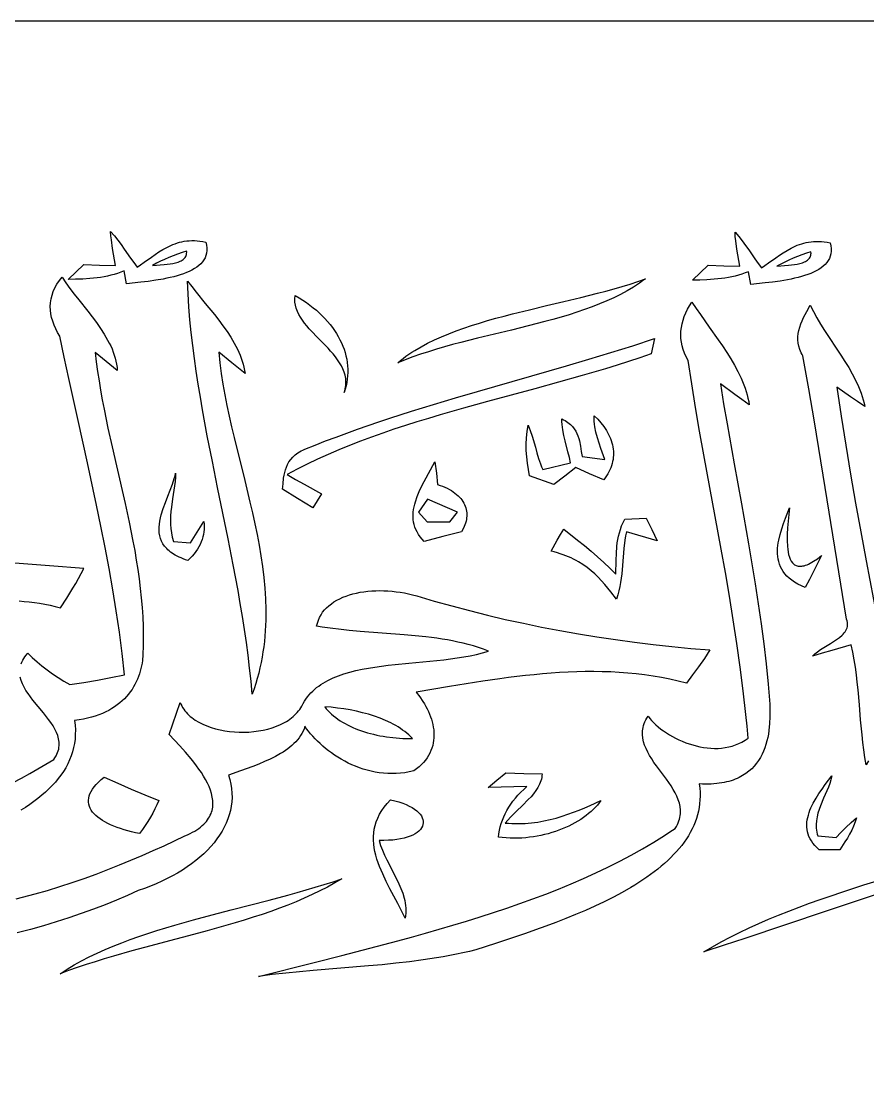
# Model space of a CAD drawing. Extents: x -600 to 600, y -1000 to 1000.
# Drawn here: x -124.6 to 79.1, y 746.1 to 1000 of the extents above; entities that cross this region are included whole.
import ezdxf

# ---------------------------------------------------------------- set-up
doc = ezdxf.new("R2010")
doc.units = 0
doc.layers.add('LAYER_1', color=18, linetype='CONTINUOUS')

msp = doc.modelspace()

# ---------------------------------------------------------------- linework, layer by layer
at = {"layer": 'LAYER_1'}
for points in [[(-600, -1000), (600, -1000), (600, 1000), (-600, 1000)], [(-103.1, 949.35), (-102.21, 948.31), (-101.37, 947.26), (-100.58, 946.19), (-99.81, 945.11), (-98.31, 942.94), (-97.55, 941.85), (-96.76, 940.78), (-95.89, 941.35), (-95.02, 941.95), (-93.27, 943.19), (-92.39, 943.81), (-91.49, 944.41), (-90.56, 944.98), (-89.6, 945.51), (-88.62, 945.99), (-88.11, 946.21), (-87.59, 946.4), (-87.05, 946.58), (-86.51, 946.74), (-85.95, 946.87), (-85.38, 946.98), (-84.8, 947.06), (-84.2, 947.12), (-83.58, 947.15), (-82.95, 947.14), (-82.3, 947.11), (-81.63, 947.04), (-80.94, 946.94), (-80.23, 946.8), (-80.07, 946.08), (-79.98, 945.4), (-79.97, 944.76), (-80.04, 944.15), (-80.19, 943.57), (-80.4, 943.03), (-80.67, 942.52), (-81.01, 942.04), (-81.41, 941.59), (-81.87, 941.16), (-82.38, 940.77), (-82.93, 940.4), (-83.54, 940.06), (-84.18, 939.73), (-84.87, 939.44), (-85.59, 939.16), (-86.34, 938.91), (-87.13, 938.67), (-87.93, 938.45), (-88.77, 938.25), (-89.62, 938.07), (-90.48, 937.9), (-92.25, 937.6), (-94.05, 937.34), (-95.84, 937.13), (-99.3, 936.77), (-99.88, 939.84), (-100.65, 939.54), (-101.43, 939.27), (-102.23, 939.03), (-103.04, 938.81), (-103.86, 938.62), (-104.69, 938.45), (-105.53, 938.31), (-106.38, 938.19), (-107.23, 938.09), (-108.09, 938), (-109.83, 937.89), (-111.59, 937.83), (-113.35, 937.82), (-109.57, 941.38), (-105.75, 941.27), (-101.91, 941.18), (-102.62, 945.26), (-102.92, 947.31), (-103.03, 948.33)], [(47.12, 949.18), (48.01, 948.14), (48.84, 947.08), (49.64, 946.01), (50.41, 944.93), (51.91, 942.76), (52.67, 941.68), (53.46, 940.6), (54.33, 941.17), (55.2, 941.77), (56.94, 943.01), (57.83, 943.63), (58.73, 944.23), (59.66, 944.81), (60.61, 945.34), (61.6, 945.82), (62.11, 946.03), (62.63, 946.23), (63.16, 946.41), (63.71, 946.56), (64.27, 946.69), (64.84, 946.8), (65.42, 946.89), (66.02, 946.94), (66.64, 946.97), (67.27, 946.97), (67.92, 946.93), (68.59, 946.87), (69.28, 946.76), (69.98, 946.63), (70.15, 945.91), (70.24, 945.23), (70.24, 944.58), (70.17, 943.97), (70.03, 943.4), (69.82, 942.85), (69.54, 942.34), (69.2, 941.86), (68.8, 941.41), (68.35, 940.99), (67.84, 940.59), (67.28, 940.22), (66.68, 939.88), (66.03, 939.56), (65.35, 939.26), (64.63, 938.99), (63.87, 938.73), (63.09, 938.49), (62.28, 938.28), (61.45, 938.08), (60.6, 937.89), (59.73, 937.72), (57.96, 937.42), (56.17, 937.17), (54.38, 936.95), (50.91, 936.6), (50.34, 939.67), (49.57, 939.37), (48.78, 939.09), (47.99, 938.85), (47.18, 938.63), (46.36, 938.44), (45.53, 938.28), (44.69, 938.13), (43.84, 938.01), (42.99, 937.91), (42.12, 937.83), (40.38, 937.71), (38.63, 937.65), (36.86, 937.64), (40.65, 941.21), (44.46, 941.09), (48.31, 941), (47.59, 945.09), (47.3, 947.13), (47.19, 948.15)], [(-93.03, 941.19), (-90.21, 941.41), (-89.5, 941.48), (-88.8, 941.56), (-88.12, 941.67), (-87.48, 941.81), (-86.89, 941.98), (-86.35, 942.19), (-86.1, 942.31), (-85.88, 942.45), (-85.67, 942.59), (-85.48, 942.76), (-85.31, 942.93), (-85.16, 943.12), (-85.04, 943.33), (-84.94, 943.56), (-84.87, 943.8), (-84.82, 944.06), (-84.81, 944.34), (-84.82, 944.64), (-85.92, 944.28), (-87, 943.9), (-88.06, 943.51), (-89.1, 943.09), (-90.12, 942.64), (-91.11, 942.18), (-92.08, 941.69)], [(57.19, 941.01), (60.01, 941.23), (60.72, 941.3), (61.42, 941.39), (62.09, 941.49), (62.73, 941.63), (63.33, 941.8), (63.87, 942.01), (64.11, 942.13), (64.34, 942.27), (64.55, 942.42), (64.74, 942.58), (64.91, 942.76), (65.06, 942.95), (65.18, 943.16), (65.28, 943.38), (65.35, 943.62), (65.39, 943.88), (65.41, 944.16), (65.39, 944.46), (64.3, 944.11), (63.22, 943.73), (62.16, 943.33), (61.12, 942.91), (60.1, 942.47), (59.11, 942), (58.14, 941.52)], [(-84.62, 937.41), (-83.59, 936.07), (-82.53, 934.73), (-80.34, 932.05), (-78.15, 929.36), (-77.09, 928), (-76.07, 926.64), (-75.1, 925.26), (-74.19, 923.87), (-73.36, 922.46), (-72.61, 921.04), (-72.27, 920.32), (-71.96, 919.6), (-71.68, 918.87), (-71.43, 918.14), (-71.21, 917.4), (-71.02, 916.65), (-70.86, 915.9), (-70.74, 915.15), (-73.94, 917.71), (-77.11, 920.28), (-76.84, 917.73), (-76.49, 915.16), (-76.09, 912.6), (-75.63, 910.03), (-75.12, 907.45), (-74.58, 904.87), (-73.99, 902.29), (-73.39, 899.71), (-70.83, 889.36), (-69.58, 884.18), (-68.98, 881.59), (-68.42, 879), (-67.88, 876.41), (-67.4, 873.83), (-66.96, 871.24), (-66.58, 868.66), (-66.27, 866.08), (-66.02, 863.5), (-65.86, 860.92), (-65.78, 858.35), (-65.79, 855.79), (-65.83, 854.5), (-65.9, 853.22), (-66, 851.94), (-66.12, 850.66), (-66.27, 849.39), (-66.45, 848.11), (-66.66, 846.84), (-66.9, 845.56), (-67.18, 844.29), (-67.48, 843.02), (-67.82, 841.75), (-68.2, 840.49), (-68.61, 839.22), (-69.05, 837.96), (-69.33, 841.08), (-69.66, 844.19), (-70.03, 847.31), (-70.45, 850.43), (-70.9, 853.54), (-71.39, 856.66), (-71.9, 859.77), (-72.45, 862.88), (-73.61, 869.1), (-74.83, 875.32), (-77.37, 887.75), (-78.63, 893.96), (-79.85, 900.17), (-80.99, 906.38), (-81.52, 909.49), (-82.03, 912.59), (-82.5, 915.69), (-82.94, 918.8), (-83.34, 921.9), (-83.7, 925), (-84.01, 928.1), (-84.27, 931.21), (-84.47, 934.31)], [(-34, 917.76), (-33.37, 918.29), (-32.71, 918.8), (-32.04, 919.3), (-31.34, 919.79), (-30.63, 920.26), (-29.91, 920.72), (-28.4, 921.61), (-26.83, 922.45), (-25.19, 923.25), (-23.51, 924.01), (-21.77, 924.74), (-19.98, 925.42), (-18.14, 926.08), (-16.27, 926.71), (-14.36, 927.31), (-12.41, 927.89), (-10.44, 928.45), (-8.44, 928.98), (-6.42, 929.51), (-2.34, 930.52), (1.78, 931.5), (5.91, 932.47), (10.02, 933.45), (14.06, 934.47), (16.05, 934.99), (18.02, 935.54), (19.96, 936.1), (21.86, 936.69), (23.73, 937.3), (25.55, 937.94), (24.86, 937.43), (24.15, 936.93), (23.43, 936.44), (22.69, 935.97), (21.17, 935.07), (19.59, 934.21), (17.95, 933.4), (16.27, 932.64), (14.53, 931.91), (12.75, 931.21), (10.93, 930.55), (9.08, 929.93), (7.19, 929.32), (5.27, 928.75), (3.32, 928.19), (1.35, 927.65), (-2.64, 926.62), (-6.68, 925.63), (-10.75, 924.65), (-14.81, 923.66), (-18.83, 922.65), (-20.82, 922.12), (-22.79, 921.57), (-24.73, 921), (-26.66, 920.41), (-28.55, 919.8), (-30.4, 919.15), (-32.22, 918.47)], [(36.74, 932.34), (37.75, 930.83), (38.78, 929.33), (40.92, 926.32), (43.06, 923.3), (44.11, 921.78), (45.12, 920.25), (46.08, 918.72), (46.99, 917.17), (47.83, 915.61), (48.58, 914.04), (48.92, 913.25), (49.24, 912.46), (49.53, 911.66), (49.8, 910.86), (50.03, 910.05), (50.24, 909.24), (50.41, 908.43), (50.55, 907.61), (48.78, 908.87), (47.04, 910.14), (43.6, 912.7), (44.38, 907.88), (45.2, 903.06), (46.9, 893.43), (48.65, 883.8), (50.36, 874.17), (51.18, 869.36), (51.97, 864.54), (52.71, 859.72), (53.4, 854.89), (54.03, 850.07), (54.59, 845.24), (55.07, 840.4), (55.47, 835.57), (55.52, 834.07), (55.51, 832.5), (55.44, 830.86), (55.26, 829.2), (55.14, 828.36), (54.98, 827.52), (54.79, 826.69), (54.56, 825.87), (54.3, 825.06), (53.99, 824.27), (53.64, 823.49), (53.24, 822.74), (52.8, 822.01), (52.3, 821.31), (51.75, 820.64), (51.14, 820), (50.47, 819.41), (49.74, 818.86), (48.95, 818.35), (48.53, 818.11), (48.09, 817.89), (47.64, 817.67), (47.16, 817.48), (46.67, 817.29), (46.16, 817.12), (45.64, 816.97), (45.09, 816.83), (44.52, 816.7), (43.94, 816.59), (43.33, 816.5), (42.71, 816.42), (42.06, 816.36), (41.39, 816.32), (40.71, 816.3), (40, 816.29), (39.26, 816.31), (38.51, 816.34), (38.63, 815.36), (38.7, 814.39), (38.71, 813.44), (38.68, 812.51), (38.6, 811.58), (38.48, 810.68), (38.31, 809.78), (38.09, 808.9), (37.83, 808.03), (37.53, 807.18), (37.18, 806.33), (36.8, 805.5), (36.37, 804.69), (35.91, 803.88), (35.41, 803.09), (34.87, 802.31), (34.29, 801.55), (33.68, 800.79), (33.04, 800.05), (32.36, 799.32), (31.66, 798.6), (30.92, 797.89), (30.15, 797.19), (29.35, 796.51), (28.52, 795.83), (27.67, 795.17), (26.79, 794.51), (25.88, 793.87), (24.95, 793.24), (24, 792.62), (23.03, 792), (22.03, 791.4), (19.98, 790.22), (17.85, 789.08), (15.66, 787.98), (13.41, 786.92), (11.12, 785.88), (8.78, 784.88), (6.4, 783.92), (4, 782.98), (1.58, 782.07), (-0.85, 781.19), (-3.28, 780.34), (-5.71, 779.51), (-10.52, 777.93), (-15.21, 776.43), (-16.77, 776.04), (-18.34, 775.68), (-19.92, 775.34), (-21.51, 775.03), (-23.1, 774.73), (-24.71, 774.46), (-26.32, 774.2), (-27.94, 773.96), (-31.19, 773.53), (-34.47, 773.16), (-37.76, 772.83), (-41.07, 772.52), (-54.35, 771.43), (-57.66, 771.13), (-60.95, 770.8), (-64.23, 770.43), (-67.49, 770), (-54.16, 773.38), (-47.45, 775.08), (-40.73, 776.81), (-34.03, 778.58), (-30.69, 779.49), (-27.37, 780.42), (-24.05, 781.36), (-20.76, 782.33), (-17.48, 783.31), (-14.23, 784.33), (-11, 785.37), (-7.8, 786.44), (-4.63, 787.54), (-1.49, 788.67), (1.61, 789.84), (4.68, 791.05), (7.71, 792.3), (10.69, 793.59), (13.63, 794.92), (16.52, 796.3), (19.37, 797.73), (22.16, 799.2), (24.89, 800.73), (26.23, 801.51), (27.56, 802.31), (28.88, 803.12), (30.18, 803.95), (31.46, 804.79), (32.73, 805.64), (33.01, 806.09), (33.25, 806.54), (33.46, 806.98), (33.63, 807.43), (33.77, 807.86), (33.87, 808.3), (33.95, 808.74), (34, 809.17), (34.02, 809.6), (34.01, 810.03), (33.92, 810.88), (33.73, 811.72), (33.46, 812.55), (33.12, 813.38), (32.71, 814.21), (32.24, 815.03), (31.73, 815.85), (31.18, 816.66), (30.61, 817.48), (29.41, 819.1), (28.21, 820.73), (27.63, 821.54), (27.09, 822.36), (26.58, 823.18), (26.12, 824.01), (25.72, 824.84), (25.38, 825.68), (25.12, 826.52), (24.94, 827.37), (24.86, 828.23), (24.86, 828.66), (24.88, 829.1), (24.93, 829.53), (25.02, 829.97), (25.13, 830.42), (25.27, 830.86), (25.45, 831.31), (25.66, 831.76), (25.91, 832.21), (26.19, 832.67), (26.6, 832.13), (27.06, 831.6), (27.55, 831.08), (28.09, 830.56), (28.67, 830.06), (29.29, 829.57), (29.94, 829.09), (30.62, 828.62), (31.34, 828.18), (32.07, 827.75), (32.84, 827.34), (33.62, 826.96), (34.43, 826.61), (35.25, 826.28), (36.09, 825.98), (36.94, 825.72), (37.8, 825.49), (38.67, 825.29), (39.54, 825.13), (40.42, 825.01), (41.3, 824.94), (42.17, 824.9), (43.04, 824.91), (43.9, 824.97), (44.76, 825.08), (45.6, 825.24), (46.43, 825.45), (47.24, 825.72), (48.03, 826.05), (48.8, 826.43), (49.55, 826.88), (50.27, 827.39), (50.02, 830.24), (49.74, 833.09), (49.12, 838.79), (48.39, 844.48), (47.59, 850.17), (46.71, 855.85), (45.78, 861.54), (44.8, 867.22), (43.78, 872.9), (39.61, 895.6), (38.6, 901.28), (37.62, 906.96), (36.7, 912.64), (35.84, 918.32), (35.36, 919.2), (34.97, 920.08), (34.64, 920.96), (34.39, 921.84), (34.21, 922.73), (34.11, 923.61), (34.07, 924.49), (34.1, 925.38), (34.21, 926.26), (34.37, 927.14), (34.61, 928.02), (34.91, 928.89), (35.27, 929.76), (35.7, 930.62), (36.19, 931.48)], [(-46.9, 910.56), (-46.76, 911), (-46.66, 911.44), (-46.52, 912.29), (-46.49, 913.12), (-46.55, 913.94), (-46.69, 914.73), (-46.92, 915.51), (-47.22, 916.27), (-47.59, 917.01), (-48.01, 917.74), (-48.49, 918.46), (-49.02, 919.17), (-49.58, 919.86), (-50.18, 920.55), (-50.8, 921.24), (-52.09, 922.59), (-53.41, 923.93), (-54.7, 925.27), (-55.31, 925.94), (-55.9, 926.62), (-56.45, 927.3), (-56.96, 927.99), (-57.42, 928.69), (-57.82, 929.4), (-58.16, 930.12), (-58.44, 930.85), (-58.63, 931.6), (-58.75, 932.36), (-58.77, 933.14), (-58.7, 933.93), (-57.77, 933.38), (-56.87, 932.81), (-56.01, 932.23), (-55.18, 931.62), (-54.38, 931), (-53.61, 930.37), (-52.88, 929.72), (-52.19, 929.05), (-51.53, 928.37), (-50.9, 927.68), (-50.31, 926.97), (-49.76, 926.26), (-49.25, 925.53), (-48.77, 924.79), (-48.33, 924.05), (-47.92, 923.29), (-47.56, 922.53), (-47.23, 921.75), (-46.94, 920.98), (-46.69, 920.19), (-46.48, 919.4), (-46.31, 918.61), (-46.18, 917.81), (-46.1, 917.01), (-46.05, 916.2), (-46.04, 915.4), (-46.08, 914.59), (-46.16, 913.78), (-46.28, 912.97), (-46.44, 912.17), (-46.65, 911.36)], [(-56.38, 896.92), (-53.88, 897.92), (-51.37, 898.91), (-48.84, 899.86), (-46.29, 900.8), (-43.73, 901.72), (-41.15, 902.62), (-38.56, 903.5), (-35.96, 904.37), (-30.72, 906.05), (-25.44, 907.69), (-20.13, 909.29), (-14.8, 910.86), (6.61, 917.04), (11.94, 918.61), (17.25, 920.21), (22.53, 921.85), (27.76, 923.55), (26.94, 919.87), (24.23, 918.94), (21.49, 918.04), (18.73, 917.16), (15.95, 916.31), (13.15, 915.47), (10.34, 914.65), (4.67, 913.05), (-1.03, 911.48), (-6.75, 909.94), (-12.47, 908.38), (-18.17, 906.81), (-23.82, 905.19), (-26.62, 904.35), (-29.41, 903.5), (-32.18, 902.63), (-34.93, 901.73), (-37.65, 900.8), (-40.34, 899.85), (-43, 898.86), (-45.63, 897.84), (-48.23, 896.79), (-50.79, 895.69), (-53.31, 894.55), (-55.79, 893.37), (-58.23, 892.14), (-60.62, 890.87), (-58.59, 889.67), (-56.53, 888.5), (-52.35, 886.18), (-54.44, 882.83), (-58.11, 885.06), (-61.74, 887.32), (-61.63, 888.63), (-61.49, 889.98), (-61.38, 890.65), (-61.23, 891.32), (-61.05, 891.98), (-60.82, 892.63), (-60.54, 893.26), (-60.19, 893.87), (-59.77, 894.46), (-59.28, 895.03), (-59, 895.29), (-58.7, 895.56), (-58.37, 895.81), (-58.03, 896.05), (-57.65, 896.28), (-57.25, 896.51), (-56.83, 896.72)], [(13.2, 905), (14.08, 904.15), (14.87, 903.27), (15.58, 902.36), (16.2, 901.42), (16.72, 900.46), (17.16, 899.48), (17.33, 898.99), (17.49, 898.49), (17.62, 897.99), (17.72, 897.49), (17.8, 896.98), (17.85, 896.48), (17.87, 895.97), (17.87, 895.47), (17.83, 894.97), (17.77, 894.46), (17.68, 893.96), (17.57, 893.46), (17.42, 892.96), (17.24, 892.47), (17.03, 891.98), (16.79, 891.49), (16.53, 891.01), (16.22, 890.53), (15.89, 890.06), (15.53, 889.59), (12.14, 891.04), (8.81, 892.53), (6.21, 890.45), (3.54, 888.4), (-2.32, 890.53), (-2.6, 892.05), (-2.83, 893.57), (-3, 895.09), (-3.09, 896.62), (-3.11, 898.15), (-3.05, 899.68), (-2.9, 901.2), (-2.65, 902.73), (-2.13, 901.4), (-1.68, 900.07), (-0.92, 897.39), (-0.55, 896.04), (-0.14, 894.71), (0.32, 893.38), (0.58, 892.72), (0.87, 892.06), (7.57, 893.65), (7.26, 894.97), (6.92, 896.28), (6.24, 898.92), (5.93, 900.24), (5.68, 901.57), (5.51, 902.9), (5.45, 903.57), (5.42, 904.24), (5.84, 904.04), (6.23, 903.84), (6.59, 903.62), (6.92, 903.39), (7.23, 903.15), (7.52, 902.91), (8.03, 902.4), (8.45, 901.87), (8.81, 901.31), (9.1, 900.73), (9.33, 900.14), (9.52, 899.53), (9.68, 898.91), (9.91, 897.66), (10.11, 896.41), (10.34, 895.19), (15.78, 894.47), (14.85, 897.08), (14.41, 898.38), (14.01, 899.69), (13.66, 901.01), (13.4, 902.33), (13.3, 902.99), (13.24, 903.66), (13.2, 904.33)], [(-27.65, 874.72), (-28.17, 875.28), (-28.63, 875.85), (-29.03, 876.42), (-29.37, 877), (-29.66, 877.59), (-29.89, 878.18), (-30.07, 878.78), (-30.2, 879.38), (-30.28, 879.98), (-30.32, 880.59), (-30.32, 881.2), (-30.28, 881.81), (-30.2, 882.43), (-30.09, 883.04), (-29.95, 883.66), (-29.78, 884.28), (-29.36, 885.51), (-28.85, 886.75), (-28.27, 887.97), (-27.65, 889.18), (-25.07, 893.86), (-24.74, 891.16), (-24.46, 888.44), (-23.83, 888.23), (-23.23, 888.01), (-22.66, 887.77), (-22.12, 887.52), (-21.61, 887.25), (-21.13, 886.97), (-20.68, 886.68), (-20.26, 886.38), (-19.87, 886.06), (-19.51, 885.74), (-19.18, 885.4), (-18.88, 885.06), (-18.61, 884.71), (-18.36, 884.34), (-18.15, 883.98), (-17.96, 883.6), (-17.8, 883.22), (-17.67, 882.83), (-17.57, 882.43), (-17.49, 882.04), (-17.44, 881.63), (-17.42, 881.22), (-17.43, 880.81), (-17.46, 880.4), (-17.52, 879.99), (-17.6, 879.57), (-17.72, 879.15), (-17.85, 878.73), (-18.21, 877.9), (-18.66, 877.07), (-23.15, 875.88)], [(-87.46, 891.2), (-87.52, 890.17), (-87.61, 889.14), (-87.88, 887.08), (-88.2, 885.02), (-88.49, 882.96), (-88.6, 881.93), (-88.68, 880.9), (-88.72, 879.87), (-88.71, 878.84), (-88.64, 877.81), (-88.5, 876.78), (-88.28, 875.76), (-87.98, 874.73), (-83.86, 874.41), (-82.32, 876.97), (-80.71, 879.51), (-80.63, 878.88), (-80.59, 878.26), (-80.6, 877.63), (-80.65, 877.02), (-80.75, 876.4), (-80.89, 875.8), (-81.08, 875.19), (-81.3, 874.6), (-81.57, 874.01), (-81.88, 873.43), (-82.22, 872.86), (-82.61, 872.3), (-83.03, 871.74), (-83.49, 871.19), (-83.98, 870.66), (-84.51, 870.13), (-85.09, 870.32), (-85.64, 870.53), (-86.16, 870.74), (-86.65, 870.95), (-87.12, 871.18), (-87.55, 871.42), (-87.96, 871.66), (-88.34, 871.91), (-88.7, 872.17), (-89.03, 872.43), (-89.34, 872.71), (-89.62, 872.99), (-90.12, 873.56), (-90.52, 874.17), (-90.85, 874.79), (-91.1, 875.44), (-91.28, 876.1), (-91.39, 876.78), (-91.44, 877.48), (-91.43, 878.19), (-91.37, 878.91), (-91.26, 879.64), (-91.11, 880.38), (-90.93, 881.13), (-90.48, 882.63), (-89.94, 884.13), (-89.36, 885.63), (-88.25, 888.52), (-87.79, 889.9), (-87.61, 890.56)], [(-29, 881.75), (-26.92, 879.42), (-21.47, 879.47), (-19.61, 881.81), (-26.84, 884.87)], [(64.02, 863.63), (63.08, 864.03), (62.23, 864.45), (61.46, 864.91), (60.77, 865.38), (60.15, 865.88), (59.6, 866.4), (59.12, 866.93), (58.7, 867.49), (58.35, 868.06), (58.05, 868.64), (57.81, 869.24), (57.63, 869.86), (57.49, 870.48), (57.4, 871.12), (57.35, 871.76), (57.34, 872.41), (57.38, 873.07), (57.44, 873.73), (57.54, 874.39), (57.66, 875.06), (57.98, 876.4), (58.37, 877.73), (58.82, 879.04), (59.29, 880.33), (60.21, 882.78), (59.78, 877.97), (59.7, 876.48), (59.68, 874.99), (59.74, 873.54), (59.8, 872.84), (59.9, 872.18), (60.03, 871.56), (60.2, 870.98), (60.4, 870.46), (60.64, 869.99), (60.93, 869.58), (61.1, 869.41), (61.27, 869.25), (61.46, 869.11), (61.66, 869), (61.87, 868.9), (62.1, 868.83), (62.34, 868.78), (62.6, 868.75), (62.87, 868.75), (63.16, 868.77), (63.46, 868.82), (63.77, 868.89), (64.11, 869), (64.46, 869.13), (64.83, 869.29), (65.21, 869.48), (66.04, 869.96), (66.94, 870.57), (67.92, 871.32), (66.03, 867.46), (65.05, 865.54)], [(20.6, 880.05), (25.73, 880.35), (27.07, 877.62), (28.37, 874.88), (20.98, 877.07), (20.79, 876.06), (20.63, 875.04), (20.39, 873.01), (20.05, 868.93), (19.86, 866.9), (19.74, 865.88), (19.59, 864.87), (19.4, 863.86), (19.18, 862.85), (18.92, 861.84), (18.6, 860.84), (17.24, 862.63), (16.54, 863.51), (15.8, 864.39), (15.03, 865.25), (14.23, 866.09), (13.38, 866.9), (12.48, 867.68), (11.53, 868.43), (10.52, 869.15), (9.44, 869.82), (8.88, 870.14), (8.29, 870.44), (7.69, 870.74), (7.07, 871.01), (6.43, 871.28), (5.77, 871.53), (5.08, 871.77), (4.38, 871.99), (3.65, 872.19), (2.9, 872.38), (4.36, 875.04), (5.13, 876.36), (5.92, 877.67), (9.24, 875.06), (10.87, 873.74), (12.48, 872.41), (14.04, 871.05), (15.57, 869.68), (17.04, 868.28), (18.45, 866.86), (18.53, 870.19), (18.58, 871.86), (18.71, 873.53), (18.8, 874.36), (18.93, 875.18), (19.09, 876.01), (19.3, 876.83), (19.54, 877.64), (19.84, 878.45), (20.19, 879.25)], [(-51.59, 834.92), (-51.22, 834.45), (-50.82, 834), (-50.4, 833.56), (-49.94, 833.13), (-49.46, 832.72), (-48.96, 832.32), (-48.43, 831.94), (-47.88, 831.57), (-47.3, 831.21), (-46.71, 830.87), (-46.09, 830.54), (-45.46, 830.23), (-44.81, 829.94), (-44.14, 829.65), (-43.45, 829.39), (-42.75, 829.14), (-42.04, 828.9), (-41.32, 828.68), (-40.58, 828.48), (-39.83, 828.29), (-39.08, 828.11), (-38.31, 827.96), (-37.54, 827.82), (-36.77, 827.69), (-35.2, 827.49), (-34.41, 827.41), (-33.62, 827.35), (-32.82, 827.31), (-32.03, 827.28), (-31.24, 827.27), (-30.45, 827.28), (-30.89, 827.72), (-31.35, 828.14), (-31.83, 828.55), (-32.33, 828.95), (-32.85, 829.33), (-33.39, 829.7), (-33.94, 830.06), (-34.51, 830.4), (-35.1, 830.73), (-35.71, 831.04), (-36.96, 831.64), (-38.27, 832.18), (-39.63, 832.67), (-41.03, 833.11), (-42.47, 833.5), (-43.94, 833.85), (-45.44, 834.15), (-46.96, 834.41), (-48.49, 834.62), (-50.04, 834.79)], [(-96.12, 804.41), (-97.1, 804.61), (-98.06, 804.83), (-98.99, 805.07), (-99.88, 805.32), (-100.74, 805.59), (-101.56, 805.88), (-102.35, 806.18), (-103.1, 806.5), (-103.8, 806.84), (-104.47, 807.19), (-105.09, 807.55), (-105.66, 807.93), (-106.18, 808.32), (-106.66, 808.73), (-107.08, 809.15), (-107.45, 809.58), (-107.76, 810.03), (-108.02, 810.49), (-108.22, 810.95), (-108.35, 811.44), (-108.43, 811.93), (-108.44, 812.43), (-108.39, 812.94), (-108.27, 813.47), (-108.07, 814), (-107.81, 814.54), (-107.48, 815.09), (-107.07, 815.65), (-106.58, 816.22), (-106.02, 816.79), (-105.38, 817.38), (-104.65, 817.97), (-101.41, 816.53), (-98.14, 815.11), (-94.85, 813.72), (-91.53, 812.35), (-91.97, 811.33), (-92.45, 810.32), (-92.98, 809.31), (-93.54, 808.32), (-94.13, 807.33), (-94.76, 806.35), (-95.42, 805.38)], [(-8.05, 818.99), (-3.68, 818.89), (0.7, 818.76), (0.67, 818.33), (0.62, 817.9), (0.53, 817.48), (0.41, 817.07), (0.27, 816.67), (0.1, 816.27), (-0.3, 815.49), (-0.78, 814.73), (-1.34, 813.99), (-1.96, 813.27), (-2.62, 812.56), (-4.03, 811.16), (-5.49, 809.77), (-6.21, 809.07), (-6.9, 808.37), (-7.56, 807.66), (-8.16, 806.94), (-7.36, 806.87), (-6.55, 806.82), (-5.76, 806.8), (-4.97, 806.8), (-4.18, 806.82), (-3.4, 806.85), (-2.63, 806.91), (-1.86, 806.98), (-1.1, 807.08), (-0.34, 807.18), (1.16, 807.45), (2.63, 807.77), (4.08, 808.14), (5.51, 808.57), (6.92, 809.03), (8.3, 809.53), (9.66, 810.05), (10.99, 810.6), (12.31, 811.17), (14.87, 812.34), (14.46, 811.79), (14.01, 811.25), (13.53, 810.72), (13.02, 810.2), (12.48, 809.69), (11.9, 809.2), (11.3, 808.72), (10.66, 808.26), (10, 807.81), (9.32, 807.38), (8.61, 806.97), (7.87, 806.57), (7.12, 806.2), (6.34, 805.84), (5.54, 805.5), (4.73, 805.19), (3.9, 804.89), (3.05, 804.62), (2.19, 804.37), (1.31, 804.14), (0.42, 803.94), (-0.48, 803.76), (-1.39, 803.61), (-2.3, 803.49), (-3.23, 803.39), (-4.16, 803.32), (-5.1, 803.28), (-6.04, 803.27), (-6.98, 803.29), (-7.93, 803.34), (-8.87, 803.42), (-9.82, 803.53), (-9.71, 804.36), (-9.56, 805.18), (-9.36, 805.99), (-9.13, 806.8), (-8.86, 807.6), (-8.54, 808.39), (-8.18, 809.18), (-7.78, 809.95), (-7.33, 810.72), (-6.84, 811.47), (-6.31, 812.21), (-5.73, 812.94), (-5.1, 813.65), (-4.43, 814.35), (-3.71, 815.03), (-2.95, 815.69), (-12.26, 815.48), (-10.17, 817.24)], [(67.39, 800.49), (66.82, 801.01), (66.31, 801.54), (65.87, 802.07), (65.5, 802.61), (65.18, 803.15), (64.92, 803.71), (64.71, 804.26), (64.56, 804.83), (64.46, 805.39), (64.41, 805.96), (64.4, 806.54), (64.43, 807.11), (64.51, 807.69), (64.62, 808.27), (64.77, 808.85), (64.95, 809.43), (65.16, 810.01), (65.4, 810.59), (65.96, 811.74), (66.61, 812.89), (67.32, 814.01), (68.07, 815.12), (68.85, 816.2), (70.42, 818.27), (70.2, 817.36), (69.92, 816.46), (69.59, 815.57), (69.23, 814.67), (68.45, 812.89), (67.7, 811.1), (67.36, 810.21), (67.07, 809.31), (66.85, 808.41), (66.69, 807.5), (66.62, 806.59), (66.63, 806.14), (66.66, 805.68), (66.71, 805.22), (66.8, 804.75), (66.92, 804.29), (67.07, 803.82), (71.45, 803.45), (72.61, 804.66), (73.8, 805.86), (75.04, 807.05), (76.34, 808.21), (76.02, 807.2), (75.64, 806.21), (75.19, 805.24), (74.69, 804.27), (74.15, 803.32), (73.56, 802.37), (72.31, 800.5)], [(-35.77, 812.55), (-34.71, 812.29), (-33.73, 812.01), (-32.83, 811.7), (-32.01, 811.37), (-31.26, 811.03), (-30.59, 810.66), (-29.99, 810.28), (-29.47, 809.88), (-29.02, 809.48), (-28.65, 809.06), (-28.35, 808.64), (-28.13, 808.22), (-27.98, 807.8), (-27.9, 807.38), (-27.9, 806.96), (-27.96, 806.55), (-28.1, 806.14), (-28.31, 805.75), (-28.59, 805.37), (-28.95, 805.01), (-29.37, 804.66), (-29.86, 804.34), (-30.42, 804.04), (-31.05, 803.76), (-31.74, 803.51), (-32.51, 803.29), (-33.34, 803.11), (-34.24, 802.96), (-35.21, 802.84), (-36.25, 802.77), (-37.35, 802.73), (-38.51, 802.75), (-38.16, 801.56), (-37.73, 800.39), (-37.23, 799.23), (-36.68, 798.07), (-34.32, 793.48), (-33.78, 792.33), (-33.28, 791.17), (-32.84, 790.01), (-32.49, 788.84), (-32.36, 788.25), (-32.24, 787.65), (-32.16, 787.06), (-32.11, 786.46), (-32.09, 785.85), (-32.11, 785.24), (-32.16, 784.63), (-32.25, 784.01), (-33.1, 785.76), (-34, 787.53), (-35.89, 791.08), (-36.8, 792.87), (-37.64, 794.67), (-38.03, 795.57), (-38.4, 796.47), (-38.73, 797.37), (-39.03, 798.27), (-39.28, 799.17), (-39.5, 800.07), (-39.67, 800.97), (-39.78, 801.88), (-39.84, 802.77), (-39.85, 803.67), (-39.79, 804.57), (-39.66, 805.46), (-39.46, 806.36), (-39.19, 807.25), (-38.84, 808.14), (-38.41, 809.03), (-37.89, 809.91), (-37.28, 810.79), (-36.57, 811.67)], [(-115.27, 770.66), (-113.6, 771.73), (-111.88, 772.76), (-110.1, 773.75), (-108.26, 774.69), (-106.38, 775.6), (-104.45, 776.47), (-102.47, 777.3), (-100.45, 778.1), (-98.39, 778.87), (-96.3, 779.61), (-94.17, 780.33), (-92.02, 781.02), (-89.83, 781.69), (-87.63, 782.35), (-85.4, 782.98), (-83.16, 783.61), (-78.64, 784.82), (-74.09, 786), (-64.99, 788.35), (-60.49, 789.56), (-58.26, 790.18), (-56.06, 790.81), (-53.87, 791.46), (-51.72, 792.13), (-49.59, 792.81), (-47.49, 793.52), (-49.18, 792.5), (-50.93, 791.52), (-52.74, 790.59), (-54.6, 789.69), (-56.51, 788.82), (-58.46, 787.99), (-60.46, 787.19), (-62.5, 786.41), (-64.57, 785.67), (-66.68, 784.95), (-68.82, 784.25), (-70.98, 783.57), (-73.18, 782.91), (-75.39, 782.26), (-79.86, 781), (-84.39, 779.78), (-88.93, 778.58), (-93.47, 777.37), (-97.99, 776.14), (-102.45, 774.87), (-104.65, 774.22), (-106.83, 773.55), (-108.99, 772.86), (-111.12, 772.15), (-113.21, 771.41)]]:
    msp.add_lwpolyline(points, close=True, dxfattribs=at)
for points in [[(-124.65, 845.27), (-124.48, 845.69), (-124.27, 846.11), (-124.02, 846.53), (-123.74, 846.95), (-123.41, 847.37), (-123.04, 847.8), (-121.96, 846.76), (-120.82, 845.75), (-119.63, 844.76), (-118.38, 843.8), (-117.09, 842.87), (-115.74, 841.97), (-114.35, 841.1), (-112.91, 840.26), (-109.59, 840.77), (-106.29, 841.33), (-103.02, 841.96), (-99.76, 842.63), (-100.33, 847.75), (-101, 852.87), (-101.75, 857.98), (-102.58, 863.09), (-103.47, 868.19), (-104.43, 873.29), (-105.43, 878.39), (-106.48, 883.48), (-108.67, 893.65), (-110.92, 903.82), (-113.16, 913.99), (-114.25, 919.08), (-115.32, 924.16), (-115.85, 925.05), (-116.32, 925.94), (-116.72, 926.83), (-117.05, 927.73), (-117.31, 928.63), (-117.49, 929.52), (-117.59, 930.42), (-117.62, 931.32), (-117.57, 932.21), (-117.43, 933.11), (-117.21, 934), (-116.9, 934.89), (-116.51, 935.77), (-116.02, 936.64), (-115.44, 937.52), (-114.77, 938.38), (-113.86, 937), (-112.89, 935.62), (-111.86, 934.25), (-110.79, 932.89), (-108.63, 930.16), (-107.57, 928.79), (-106.54, 927.41), (-105.56, 926.02), (-104.65, 924.63), (-103.82, 923.21), (-103.44, 922.5), (-103.09, 921.78), (-102.77, 921.06), (-102.48, 920.33), (-102.22, 919.6), (-102, 918.86), (-101.82, 918.12), (-101.67, 917.37), (-101.57, 916.61), (-101.52, 915.85), (-106.81, 920.23), (-106.55, 917.95), (-106.24, 915.67), (-105.9, 913.39), (-105.52, 911.12), (-105.11, 908.84), (-104.68, 906.57), (-103.74, 902.03), (-102.74, 897.49), (-101.71, 892.95), (-99.63, 883.88), (-98.65, 879.34), (-97.74, 874.8), (-97.32, 872.53), (-96.93, 870.25), (-96.57, 867.98), (-96.25, 865.7), (-95.96, 863.42), (-95.72, 861.14), (-95.52, 858.86), (-95.37, 856.57), (-95.28, 854.28), (-95.24, 851.99), (-95.26, 849.7), (-95.34, 847.4), (-95.45, 846.09), (-95.54, 845.44), (-95.66, 844.78), (-95.8, 844.13), (-95.97, 843.48), (-96.17, 842.83), (-96.4, 842.19), (-96.65, 841.56), (-96.93, 840.93), (-97.25, 840.31), (-97.59, 839.7), (-97.96, 839.11), (-98.37, 838.53), (-98.81, 837.96), (-99.28, 837.4), (-99.78, 836.87), (-100.32, 836.35), (-100.89, 835.85), (-101.5, 835.37), (-102.15, 834.91), (-102.83, 834.47), (-103.55, 834.06), (-104.3, 833.67), (-105.1, 833.31), (-105.93, 832.97), (-106.8, 832.67), (-107.72, 832.39), (-108.67, 832.15), (-109.67, 831.94), (-110.7, 831.76), (-111.78, 831.61), (-111.65, 830.46), (-111.59, 829.34), (-111.6, 828.24), (-111.67, 827.16), (-111.81, 826.11), (-112.01, 825.08), (-112.28, 824.07), (-112.6, 823.09), (-112.98, 822.12), (-113.42, 821.18), (-113.91, 820.26), (-114.46, 819.36), (-115.06, 818.48), (-115.71, 817.62), (-116.41, 816.78), (-117.16, 815.96), (-117.95, 815.16), (-118.79, 814.37), (-119.68, 813.61), (-120.6, 812.86), (-121.57, 812.12), (-122.57, 811.41), (-123.61, 810.7), (-124.69, 810.02)], [(79.27, 821.9), (78.7, 820.94), (78.38, 822.74), (78.11, 824.54), (77.88, 826.35), (77.68, 828.16), (77.34, 831.78), (77.05, 835.4), (76.73, 839.03), (76.55, 840.84), (76.34, 842.65), (76.1, 844.45), (75.81, 846.26), (75.48, 848.06), (75.1, 849.86), (70.45, 848.46), (68.11, 847.79), (65.75, 847.13), (66.34, 847.67), (67, 848.18), (67.73, 848.68), (68.49, 849.17), (70.07, 850.14), (70.84, 850.62), (71.58, 851.12), (72.26, 851.63), (72.87, 852.16), (73.14, 852.43), (73.39, 852.71), (73.61, 852.99), (73.8, 853.29), (73.96, 853.59), (74.08, 853.9), (74.17, 854.22), (74.21, 854.55), (74.22, 854.89), (74.18, 855.24), (74.09, 855.6), (73.96, 855.98), (68.83, 887.7), (66.21, 903.55), (64.86, 911.47), (63.47, 919.39), (63.24, 919.77), (63.02, 920.16), (62.68, 920.92), (62.44, 921.7), (62.29, 922.47), (62.22, 923.24), (62.24, 924.01), (62.33, 924.78), (62.48, 925.55), (62.69, 926.32), (62.96, 927.09), (63.26, 927.85), (63.61, 928.61), (64.38, 930.11), (65.22, 931.59), (65.99, 930.06), (66.83, 928.53), (67.73, 927.02), (68.67, 925.52), (72.61, 919.57), (73.56, 918.08), (74.48, 916.58), (75.34, 915.06), (76.14, 913.54), (76.85, 912), (77.18, 911.22), (77.47, 910.43), (77.74, 909.64), (77.98, 908.85), (78.19, 908.05), (78.37, 907.24), (76.63, 908.38), (74.93, 909.53), (71.6, 911.89), (72.64, 904.91), (73.75, 897.92), (74.91, 890.95), (76.13, 883.97), (77.39, 877), (78.68, 870.03), (81.35, 856.11)], [(-125.15, 860.39), (-123.92, 860.29), (-122.68, 860.17), (-121.44, 860.01), (-120.19, 859.83), (-118.94, 859.61), (-117.69, 859.36), (-116.43, 859.07), (-115.17, 858.76), (-113.64, 861.09), (-112.18, 863.44), (-111.48, 864.62), (-110.81, 865.81), (-110.17, 867.01), (-109.56, 868.21), (-117.85, 868.84), (-122.01, 869.17), (-126.16, 869.53)], [(-125.84, 788.69), (-124.32, 789.06), (-121.29, 789.86), (-118.29, 790.72), (-115.32, 791.64), (-112.37, 792.6), (-109.46, 793.61), (-106.59, 794.65), (-103.75, 795.73), (-100.96, 796.84), (-98.21, 797.97), (-95.51, 799.12), (-92.86, 800.29), (-90.26, 801.47), (-87.72, 802.65), (-85.24, 803.83), (-84.59, 804.12), (-83.98, 804.41), (-83.41, 804.7), (-82.87, 805.01), (-82.37, 805.32), (-81.9, 805.64), (-81.47, 805.97), (-81.07, 806.31), (-80.7, 806.65), (-80.36, 806.99), (-80.05, 807.34), (-79.78, 807.7), (-79.53, 808.07), (-79.31, 808.44), (-79.12, 808.81), (-78.95, 809.19), (-78.81, 809.57), (-78.7, 809.96), (-78.55, 810.74), (-78.49, 811.55), (-78.52, 812.36), (-78.64, 813.18), (-78.83, 814.01), (-79.09, 814.85), (-79.42, 815.7), (-79.81, 816.54), (-80.25, 817.39), (-80.74, 818.23), (-81.28, 819.08), (-81.85, 819.91), (-82.46, 820.74), (-83.09, 821.57), (-83.74, 822.38), (-85.09, 823.96), (-86.45, 825.48), (-89.03, 828.25), (-86.41, 835.94), (-86.22, 835.52), (-86.01, 835.11), (-85.78, 834.72), (-85.53, 834.33), (-85.25, 833.96), (-84.95, 833.6), (-84.63, 833.26), (-84.29, 832.93), (-83.93, 832.61), (-83.56, 832.3), (-83.16, 832), (-82.75, 831.72), (-81.88, 831.2), (-80.95, 830.72), (-79.97, 830.3), (-78.95, 829.93), (-77.88, 829.61), (-76.78, 829.34), (-75.66, 829.13), (-74.51, 828.97), (-73.34, 828.86), (-72.17, 828.8), (-70.99, 828.79), (-69.82, 828.84), (-68.66, 828.94), (-67.51, 829.09), (-66.38, 829.3), (-65.28, 829.56), (-64.21, 829.87), (-63.18, 830.23), (-62.2, 830.65), (-61.27, 831.13), (-60.83, 831.38), (-60.4, 831.65), (-59.99, 831.94), (-59.59, 832.23), (-59.21, 832.55), (-58.85, 832.87), (-58.51, 833.21), (-58.19, 833.56), (-57.89, 833.92), (-57.61, 834.3), (-57.35, 834.7), (-57.12, 835.1), (-56.82, 835.68), (-56.49, 836.24), (-56.14, 836.78), (-55.76, 837.29), (-55.36, 837.78), (-54.94, 838.25), (-54.49, 838.69), (-54.03, 839.12), (-53.54, 839.53), (-53.03, 839.91), (-52.5, 840.28), (-51.96, 840.63), (-51.39, 840.96), (-50.81, 841.28), (-50.21, 841.58), (-49.59, 841.86), (-48.95, 842.13), (-48.3, 842.38), (-46.96, 842.84), (-45.56, 843.25), (-44.12, 843.62), (-42.62, 843.94), (-41.09, 844.23), (-39.52, 844.48), (-37.92, 844.71), (-36.3, 844.91), (-34.66, 845.09), (-31.32, 845.42), (-27.97, 845.73), (-24.63, 846.06), (-22.97, 846.24), (-21.34, 846.44), (-19.73, 846.67), (-18.15, 846.93), (-16.6, 847.22), (-15.08, 847.54), (-13.61, 847.91), (-12.19, 848.33), (-13.39, 848.77), (-14.61, 849.18), (-15.83, 849.56), (-17.06, 849.91), (-18.3, 850.22), (-19.56, 850.51), (-20.82, 850.77), (-22.09, 851.01), (-23.36, 851.23), (-24.65, 851.42), (-25.94, 851.6), (-27.23, 851.76), (-29.84, 852.04), (-32.46, 852.27), (-43.04, 853.07), (-45.68, 853.3), (-48.31, 853.58), (-49.63, 853.74), (-50.93, 853.92), (-52.24, 854.11), (-53.54, 854.33), (-53.36, 855.06), (-53.13, 855.76), (-52.84, 856.43), (-52.49, 857.06), (-52.09, 857.66), (-51.64, 858.23), (-51.14, 858.76), (-50.6, 859.26), (-50, 859.73), (-49.37, 860.17), (-48.7, 860.57), (-47.99, 860.94), (-47.24, 861.27), (-46.46, 861.58), (-45.65, 861.85), (-44.82, 862.09), (-43.95, 862.3), (-43.07, 862.48), (-42.16, 862.62), (-41.23, 862.73), (-40.29, 862.81), (-39.33, 862.86), (-38.36, 862.88), (-37.38, 862.86), (-36.39, 862.82), (-35.4, 862.74), (-34.4, 862.63), (-33.41, 862.49), (-32.41, 862.32), (-31.42, 862.12), (-30.44, 861.89), (-29.46, 861.62), (-25.27, 860.37), (-21.04, 859.19), (-16.77, 858.06), (-12.47, 856.99), (-8.15, 855.97), (-3.79, 855.02), (0.6, 854.12), (5.01, 853.28), (9.45, 852.5), (13.91, 851.77), (18.4, 851.1), (22.9, 850.49), (27.42, 849.93), (31.96, 849.43), (36.52, 848.99), (41.09, 848.6), (39.76, 846.57), (38.37, 844.57), (36.91, 842.58), (35.42, 840.61), (33.43, 841.12), (31.43, 841.57), (29.42, 841.97), (27.4, 842.31), (25.38, 842.6), (23.35, 842.84), (21.32, 843.04), (19.28, 843.19), (17.24, 843.3), (15.19, 843.36), (13.14, 843.39), (11.09, 843.38), (9.04, 843.33), (6.98, 843.25), (4.93, 843.14), (2.87, 843), (0.82, 842.83), (-1.24, 842.64), (-3.29, 842.43), (-5.34, 842.19), (-7.39, 841.93), (-9.44, 841.66), (-13.52, 841.07), (-17.58, 840.44), (-21.61, 839.79), (-29.6, 838.45), (-28.74, 837.35), (-27.95, 836.2), (-27.59, 835.61), (-27.25, 835.01), (-26.93, 834.41), (-26.64, 833.79), (-26.37, 833.17), (-26.13, 832.54), (-25.92, 831.91), (-25.74, 831.28), (-25.59, 830.64), (-25.47, 830), (-25.38, 829.37), (-25.33, 828.73), (-25.31, 828.09), (-25.33, 827.46), (-25.39, 826.83), (-25.49, 826.21), (-25.62, 825.59), (-25.8, 824.98), (-26.03, 824.38), (-26.29, 823.79), (-26.61, 823.2), (-26.97, 822.63), (-27.37, 822.07), (-27.83, 821.52), (-28.34, 820.99), (-28.9, 820.47), (-29.51, 819.97), (-30.17, 819.48), (-31.24, 819.24), (-32.29, 819.05), (-33.34, 818.92), (-34.39, 818.84), (-35.42, 818.82), (-36.45, 818.84), (-37.46, 818.91), (-38.46, 819.03), (-39.45, 819.2), (-40.43, 819.4), (-41.39, 819.64), (-42.34, 819.93), (-43.26, 820.24), (-44.18, 820.59), (-45.07, 820.97), (-45.94, 821.38), (-46.79, 821.82), (-47.62, 822.28), (-48.43, 822.77), (-49.21, 823.28), (-49.97, 823.8), (-50.7, 824.34), (-51.4, 824.9), (-52.08, 825.47), (-52.73, 826.05), (-53.35, 826.64), (-53.93, 827.23), (-54.49, 827.83), (-55.01, 828.43), (-55.49, 829.03), (-55.94, 829.63), (-56.36, 830.22), (-56.57, 829.63), (-56.82, 829.06), (-57.1, 828.51), (-57.42, 827.99), (-57.77, 827.48), (-58.15, 826.99), (-58.57, 826.52), (-59.01, 826.06), (-59.48, 825.63), (-59.98, 825.21), (-60.5, 824.8), (-61.04, 824.41), (-61.61, 824.03), (-62.2, 823.67), (-63.43, 822.98), (-64.73, 822.33), (-66.09, 821.72), (-67.48, 821.13), (-68.91, 820.58), (-71.82, 819.51), (-74.72, 818.47), (-74.4, 817.38), (-74.16, 816.29), (-74, 815.21), (-73.92, 814.14), (-73.9, 813.07), (-73.96, 812.02), (-74.09, 810.97), (-74.29, 809.94), (-74.56, 808.92), (-74.9, 807.91), (-75.3, 806.91), (-75.76, 805.93), (-76.29, 804.97), (-76.88, 804.02), (-77.53, 803.09), (-78.23, 802.18), (-79, 801.28), (-79.82, 800.4), (-80.69, 799.55), (-81.62, 798.72), (-82.6, 797.9), (-83.64, 797.12), (-84.72, 796.35), (-85.85, 795.61), (-87.02, 794.89), (-88.24, 794.21), (-89.51, 793.54), (-90.82, 792.91), (-92.17, 792.3), (-93.55, 791.73), (-94.98, 791.18), (-96.45, 790.67), (-99.01, 789.52), (-101.67, 788.38), (-104.42, 787.27), (-107.26, 786.18), (-110.16, 785.12), (-113.14, 784.11), (-116.18, 783.14), (-119.27, 782.21), (-122.41, 781.34), (-123.99, 780.93), (-125.59, 780.53)], [(-126.55, 816.72), (-124.54, 817.77), (-122.56, 818.85), (-120.6, 819.95), (-118.68, 821.08), (-116.79, 822.23), (-116.5, 822.65), (-116.24, 823.08), (-116.03, 823.5), (-115.85, 823.91), (-115.71, 824.33), (-115.6, 824.74), (-115.53, 825.15), (-115.49, 825.56), (-115.47, 825.96), (-115.49, 826.37), (-115.54, 826.77), (-115.61, 827.17), (-115.82, 827.97), (-116.13, 828.76), (-116.51, 829.55), (-116.97, 830.34), (-117.48, 831.12), (-118.04, 831.89), (-119.26, 833.44), (-120.54, 834.98), (-121.81, 836.53), (-122.4, 837.3), (-122.97, 838.08), (-123.48, 838.86), (-123.94, 839.64), (-124.33, 840.43), (-124.64, 841.22), (-124.86, 842.02)], [(83.81, 790.64), (78.89, 789.01), (69.09, 785.71), (59.29, 782.4), (49.48, 779.12), (44.55, 777.51), (39.6, 775.92), (41.67, 777.14), (43.79, 778.33), (45.97, 779.48), (48.21, 780.59), (50.49, 781.68), (52.82, 782.74), (55.2, 783.77), (57.61, 784.77), (60.07, 785.75), (62.56, 786.7), (65.08, 787.63), (67.64, 788.54), (70.22, 789.44), (72.83, 790.31), (75.46, 791.17), (78.11, 792.02), (83.45, 793.67)]]:
    msp.add_lwpolyline(points, dxfattribs=at)

doc.saveas('drawing.dxf')
